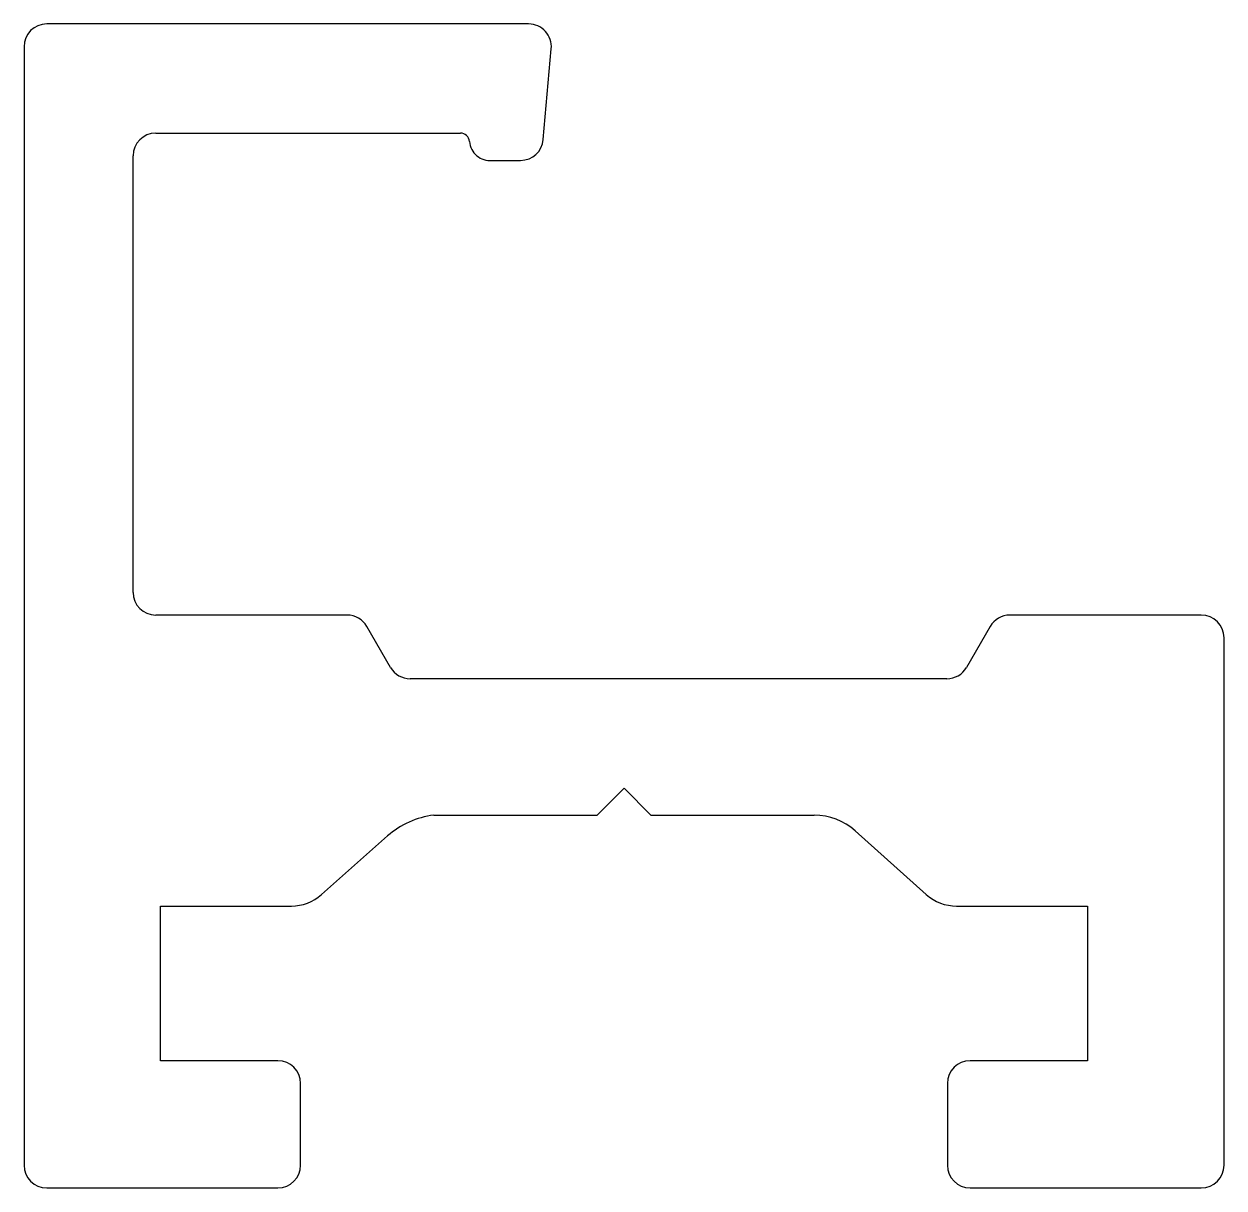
# Model space of a CAD drawing. Extents: x 2722.6 to 2735.8, y 672.7 to 685.5.
import ezdxf

# ---------------------------------------------------------------- set-up
doc = ezdxf.new("R2010")
doc.units = 0
doc.layers.get('0').update_dxf_attribs({"linetype": 'CONTINUOUS'})

msp = doc.modelspace()

# ---------------------------------------------------------------- linework, layer by layer
for p, q in [((2728.187, 685.457), (2722.886, 685.457)), ((2722.636, 685.207), (2722.636, 672.907)), ((2728.348, 684.185), (2728.436, 685.185)), ((2724.086, 684.257), (2727.436, 684.257)), ((2723.836, 679.207), (2723.836, 684.007)), ((2727.783, 683.957), (2728.099, 683.957)), ((2726.192, 678.957), (2724.086, 678.957)), ((2735.586, 678.957), (2733.48, 678.957)), ((2726.668, 678.382), (2726.408, 678.832)), ((2733.264, 678.832), (2733.004, 678.382)), ((2735.836, 672.907), (2735.836, 678.707)), ((2732.788, 678.257), (2726.884, 678.257)), ((2728.941, 676.757), (2729.236, 677.052)), ((2729.236, 677.052), (2729.531, 676.757)), ((2727.144, 676.757), (2728.941, 676.757)), ((2729.531, 676.757), (2731.328, 676.757)), ((2725.909, 675.883), (2726.636, 676.528)), ((2731.778, 676.585), (2732.561, 675.884)), ((2724.136, 675.757), (2725.577, 675.757)), ((2724.136, 674.057), (2724.136, 675.757)), ((2732.895, 675.757), (2734.336, 675.757)), ((2734.336, 675.757), (2734.336, 674.057)), ((2725.429, 674.057), (2724.136, 674.057)), ((2734.336, 674.057), (2733.043, 674.057)), ((2725.679, 672.907), (2725.679, 673.807)), ((2732.793, 673.807), (2732.793, 672.907)), ((2722.886, 672.657), (2725.429, 672.657)), ((2733.043, 672.657), (2735.586, 672.657))]:
    msp.add_line(p, q)
for centre, radius, start, end in [((2722.886, 685.207), 0.25, 90, 180), ((2728.187, 685.207), 0.25, 355, 90), ((2724.086, 684.007), 0.25, 90, 180), ((2727.436, 684.156), 0.101, 4.119, 90), ((2727.76, 684.18), 0.224, 184.119, 275.881), ((2728.099, 684.207), 0.25, 270, 355), ((2724.086, 679.207), 0.25, 180, 270), ((2726.192, 678.707), 0.25, 30, 90), ((2733.48, 678.707), 0.25, 90, 150), ((2735.586, 678.707), 0.25, 0, 90), ((2726.884, 678.507), 0.25, 210, 270), ((2732.788, 678.507), 0.25, 270, 330), ((2727.259, 675.825), 0.939, 97.0788, 131.5578), ((2731.328, 676.082), 0.675, 48.1784, 90), ((2725.577, 676.257), 0.5, 270, 311.5578), ((2732.895, 676.257), 0.5, 228.1784, 270), ((2725.429, 673.807), 0.25, 0, 90), ((2733.043, 673.807), 0.25, 90, 180), ((2722.886, 672.907), 0.25, 180, 270), ((2725.429, 672.907), 0.25, 270, 0), ((2733.043, 672.907), 0.25, 180, 270), ((2735.586, 672.907), 0.25, 270, 0)]:
    msp.add_arc(centre, radius, start, end)

doc.saveas('drawing.dxf')
